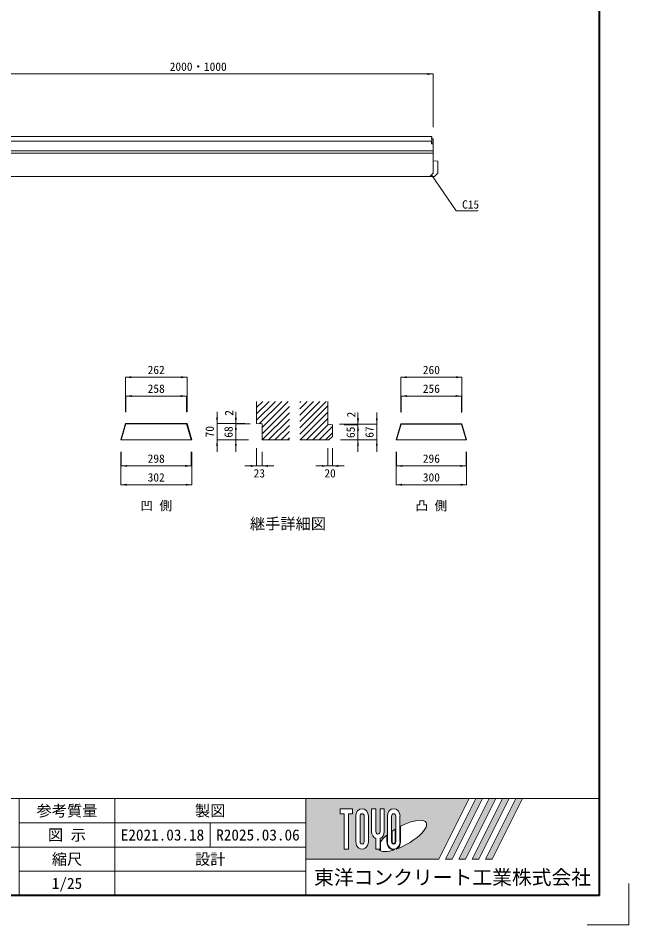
# Model space of a CAD drawing. Units: millimetres at full size, sheet at 1:25. Extents: x 19044 to 37689, y -9270 to 9420.
# Drawn here: x 35016 to 37614, y -7870 to -4010 of the extents above; entities that cross this region are included whole.
import ezdxf
from ezdxf.enums import TextEntityAlignment as Align

# ---------------------------------------------------------------- set-up
doc = ezdxf.new("R2010")
doc.units = ezdxf.units.MM
doc.header["$LTSCALE"] = 25
doc.linetypes.add('USER2', pattern=[1.0125, 0.5625, -0.45])
for name, color, linetype, lineweight in [('Defpoints_6', 1, 'Continuous', 13), ('ハッチング', 7, 'Continuous', 5), ('図枠', 7, 'Continuous', 5), ('寸法線', 7, 'Continuous', 9), ('引出線', 4, 'Continuous', 13), ('本体', 2, 'Continuous', 5), ('目地', 120, 'Continuous', 5)]:
    doc.layers.add(name, color=color, linetype=linetype, lineweight=lineweight)
doc.layers.add('文字', color=7, linetype='Continuous')
doc.styles.add('ＭＳ ゴシック', font='')
doc.styles.get('ＭＳ ゴシック').set_extended_font_data('MS Gothic')
pattern_1 = [(45, (-77558.31, 15394.13), (-13.47038, 13.47038), [])]

# ---------------------------------------------------------------- blocks, each defined once
blk = doc.blocks.new('filled_arrow')
at = {"color": 0, "linetype": 'Continuous', "lineweight": -2}
blk.add_solid([(7.5, 1.25), (0, 0), (7.5, -1.25)], dxfattribs=at)

msp = doc.modelspace()

# ---------------------------------------------------------------- hatches: boundary and pattern name
at = {"layer": 'ハッチング'}
h = msp.add_hatch(dxfattribs=at)
h.set_pattern_fill('USER', color=256, style=0, pattern_type=2)
h.set_pattern_definition(pattern_1)
h.paths.add_polyline_path([(36053.4, -5737.39), (36053.4, -5805.39), (36169.81, -5805.39), (36169.81, -5641.22), (36030.4, -5641.22), (36030.4, -5735.39)])
h = msp.add_hatch(dxfattribs=at)
h.set_pattern_fill('USER', color=256, style=0, pattern_type=2)
h.set_pattern_definition(pattern_1)
h.paths.add_polyline_path([(36213.58, -5805.39), (36337.99, -5805.39), (36352.99, -5790.39), (36352.99, -5740.39), (36332.99, -5738.39), (36332.99, -5641.22), (36213.58, -5641.22)])
at = {"layer": '図枠'}
h = msp.add_hatch(color=256, dxfattribs=at)
h.paths.add_polyline_path([(36239.19, -7332.37), (36239.19, -7590.18), (36806.38, -7590.18), (36935.29, -7332.37)])
edge = h.paths.add_edge_path(flags=16)
edge.add_ellipse((36651, -7491.07), major_axis=(101.01, 56.54), ratio=0.3471473, start_angle=-144.31122, end_angle=72.1899, ccw=False)
edge.add_ellipse((36613.6, -7515.48), major_axis=(0, 34.38), ratio=0.8463542, start_angle=-160.70346, end_angle=-90)
edge.add_line((36642.69, -7515.48), (36642.69, -7449.96))
edge = h.paths.add_edge_path(flags=16)
edge.add_ellipse((36613.6, -7407.07), major_axis=(0, 31.73), ratio=0.8463542, start_angle=-90, end_angle=90, ccw=False)
edge.add_line((36640.45, -7407.07), (36640.45, -7515.48))
edge.add_ellipse((36613.6, -7515.48), major_axis=(0, 31.73), ratio=0.8463542, start_angle=90, end_angle=-90, ccw=False)
edge.add_line((36586.74, -7515.48), (36586.74, -7407.07))
edge = h.paths.add_edge_path(flags=16)
edge.add_line((36622.55, -7407.07), (36622.55, -7515.48))
edge.add_ellipse((36613.6, -7515.48), major_axis=(0, 10.58), ratio=0.8463542, start_angle=90, end_angle=-90, ccw=False)
edge.add_line((36604.65, -7515.48), (36604.65, -7407.07))
edge.add_ellipse((36613.6, -7407.07), major_axis=(0, 10.58), ratio=0.8463542, start_angle=-90, end_angle=90, ccw=False)
edge = h.paths.add_edge_path(flags=16)
edge.add_line((36620.31, -7462.48), (36620.31, -7515.48))
edge.add_ellipse((36613.6, -7515.48), major_axis=(0, 7.93), ratio=0.8463542, start_angle=90, end_angle=-90, ccw=False)
edge.add_line((36606.89, -7515.48), (36606.89, -7471.16))
edge.add_ellipse((36651, -7491.07), major_axis=(101.01, 56.54), ratio=0.3471473, start_angle=107.79174, end_angle=126.47132, ccw=False)
edge = h.paths.add_edge_path(flags=16)
edge.add_line((36573.32, -7375.34), (36573.32, -7472.51))
edge.add_ellipse((36546.46, -7472.51), major_axis=(0, 31.73), ratio=0.8463542, start_angle=-163.34117, end_angle=-90, ccw=False)
edge.add_line((36555.41, -7502.43), (36555.41, -7547.21))
edge.add_line((36555.41, -7547.21), (36537.51, -7547.21))
edge.add_line((36537.51, -7547.21), (36537.51, -7502.43))
edge.add_ellipse((36546.46, -7472.51), major_axis=(0, 31.73), ratio=0.8463542, start_angle=90, end_angle=163.34117, ccw=False)
edge.add_line((36519.6, -7472.51), (36519.6, -7375.34))
edge.add_line((36519.6, -7375.34), (36537.51, -7375.34))
edge.add_line((36537.51, -7375.34), (36537.51, -7472.51))
edge.add_ellipse((36546.46, -7472.51), major_axis=(0, 10.58), ratio=0.8463542, start_angle=90, end_angle=-90)
edge.add_line((36555.41, -7472.51), (36555.41, -7375.34))
edge.add_line((36555.41, -7375.34), (36573.32, -7375.34))
edge = h.paths.add_edge_path(flags=16)
edge.add_line((36584.51, -7488.12), (36584.51, -7515.48))
edge.add_ellipse((36613.6, -7515.48), major_axis=(0, 34.38), ratio=0.8463542, start_angle=90, end_angle=-171.54427)
edge.add_ellipse((36651, -7491.07), major_axis=(101.01, 56.54), ratio=0.3471473, start_angle=-178.64954, end_angle=-148.29244, ccw=False)
edge.add_line((36551.55, -7549.86), (36557.65, -7549.86))
edge.add_line((36557.65, -7549.86), (36557.65, -7516.34))
edge.add_ellipse((36651, -7491.07), major_axis=(101.01, 56.54), ratio=0.3471473, start_angle=148.21912, end_angle=165.90812, ccw=False)
edge = h.paths.add_edge_path(flags=16)
edge.add_ellipse((36479.32, -7407.07), major_axis=(0, 31.73), ratio=0.8463542, start_angle=-90, end_angle=90, ccw=False)
edge.add_line((36506.18, -7407.07), (36506.18, -7515.48))
edge.add_ellipse((36479.32, -7515.48), major_axis=(0, 31.73), ratio=0.8463542, start_angle=90, end_angle=-90, ccw=False)
edge.add_line((36452.47, -7515.48), (36452.47, -7407.07))
edge = h.paths.add_edge_path(flags=16)
edge.add_line((36488.27, -7407.07), (36488.27, -7515.48))
edge.add_ellipse((36479.32, -7515.48), major_axis=(0, 10.58), ratio=0.8463542, start_angle=90, end_angle=-90, ccw=False)
edge.add_line((36470.37, -7515.48), (36470.37, -7407.07))
edge.add_ellipse((36479.32, -7407.07), major_axis=(0, 10.58), ratio=0.8463542, start_angle=-90, end_angle=90, ccw=False)
h.paths.add_polyline_path([(36439.04, -7375.34), (36439.04, -7396.49), (36421.13, -7396.49), (36421.13, -7547.21), (36403.23, -7547.21), (36403.23, -7396.49), (36385.33, -7396.49), (36385.33, -7375.34)], flags=16)
for points in [[(36834.74, -7590.18), (36863.1, -7590.18), (36992.01, -7332.37), (36963.65, -7332.37)], [(37048.73, -7332.37), (37020.37, -7332.37), (36891.46, -7590.18), (36919.82, -7590.18)], [(37105.44, -7332.37), (37077.08, -7332.37), (36948.18, -7590.18), (36976.54, -7590.18)], [(37162.16, -7332.37), (37133.8, -7332.37), (37004.9, -7590.18), (37033.26, -7590.18)]]:
    msp.add_hatch(color=256, dxfattribs=at).paths.add_polyline_path(points)

# ---------------------------------------------------------------- linework, layer by layer
at = {"layer": 'Defpoints_6'}
for p, q in [((37614.19, -7693.09), (37614.19, -7869.87)), ((37614.19, -7869.87), (37437.42, -7869.87))]:
    msp.add_line(p, q, dxfattribs=at)
at = {"layer": '図枠', "lineweight": 40}
for q in [(37489.19, -869.87), (32864.19, -7744.87)]:
    msp.add_line((37489.19, -7744.87), q, dxfattribs=at)
at = {"layer": '図枠', "lineweight": 13}
for p, q in [((37489.19, -7332.37), (32864.19, -7332.37)), ((35020.44, -7744.87), (35020.44, -7332.37)), ((35426.69, -7744.87), (35426.69, -7332.37)), ((36239.19, -7744.87), (36239.19, -7332.37)), ((36239.19, -7435.5), (35020.44, -7435.5)), ((35832.94, -7538.62), (35832.94, -7435.5)), ((36239.19, -7538.62), (32864.19, -7538.62)), ((36239.19, -7641.75), (35020.44, -7641.75))]:
    msp.add_line(p, q, dxfattribs=at)
at = {"layer": '図枠'}
for p, q in [((36239.19, -7332.37), (36935.29, -7332.37)), ((36935.29, -7332.37), (36806.38, -7590.18)), ((36963.65, -7332.37), (36834.74, -7590.18)), ((36992.01, -7332.37), (36863.1, -7590.18)), ((37020.37, -7332.37), (36891.46, -7590.18)), ((37048.73, -7332.37), (36919.82, -7590.18)), ((37077.08, -7332.37), (36948.18, -7590.18)), ((36963.65, -7332.37), (36992.01, -7332.37)), ((37105.44, -7332.37), (36976.54, -7590.18)), ((37133.8, -7332.37), (37004.9, -7590.18)), ((37020.37, -7332.37), (37048.73, -7332.37)), ((37162.16, -7332.37), (37033.26, -7590.18)), ((37077.08, -7332.37), (37105.44, -7332.37)), ((37133.8, -7332.37), (37162.16, -7332.37)), ((36385.33, -7375.34), (36385.33, -7396.49)), ((36385.33, -7375.34), (36439.04, -7375.34)), ((36403.23, -7396.49), (36385.33, -7396.49)), ((36403.23, -7396.49), (36403.23, -7547.21)), ((36421.13, -7396.49), (36421.13, -7547.21)), ((36439.04, -7396.49), (36421.13, -7396.49)), ((36439.04, -7375.34), (36439.04, -7396.49)), ((36452.47, -7407.07), (36452.47, -7515.48)), ((36470.37, -7515.48), (36470.37, -7407.07)), ((36488.27, -7407.07), (36488.27, -7515.48)), ((36506.18, -7515.48), (36506.18, -7407.07)), ((36519.6, -7375.34), (36537.51, -7375.34)), ((36519.6, -7472.51), (36519.6, -7375.34)), ((36537.51, -7375.34), (36537.51, -7472.51)), ((36555.41, -7375.34), (36573.32, -7375.34)), ((36555.41, -7472.51), (36555.41, -7375.34)), ((36573.32, -7375.34), (36573.32, -7472.51)), ((36586.74, -7407.07), (36586.74, -7515.48)), ((36604.65, -7515.48), (36604.65, -7407.07)), ((36622.55, -7407.07), (36622.55, -7515.48)), ((36640.45, -7515.48), (36640.45, -7407.07)), ((36642.69, -7515.48), (36642.69, -7449.96)), ((36584.51, -7488.12), (36584.51, -7515.48)), ((36606.89, -7515.48), (36606.89, -7471.16)), ((36620.31, -7462.48), (36620.31, -7515.48)), ((36537.51, -7502.43), (36537.51, -7547.21)), ((36555.41, -7502.43), (36555.41, -7547.21)), ((36557.65, -7516.34), (36557.65, -7549.86)), ((36421.13, -7547.21), (36403.23, -7547.21)), ((36555.41, -7547.21), (36537.51, -7547.21)), ((36551.55, -7549.86), (36557.65, -7549.86)), ((36239.19, -7590.18), (36806.38, -7590.18)), ((36834.74, -7590.18), (36863.1, -7590.18)), ((36891.46, -7590.18), (36919.82, -7590.18)), ((36948.18, -7590.18), (36976.54, -7590.18)), ((37004.9, -7590.18), (37033.26, -7590.18))]:
    msp.add_line(p, q, dxfattribs=at)
for centre, major_axis, ratio, start_param, end_param in [((36479.32, -7407.07), (0, 31.73), 0.846354, 4.712389, 7.8539816), ((36479.32, -7407.07), (0, 10.58), 0.846354, 4.712389, 7.8539816), ((36613.6, -7407.07), (0, 31.73), 0.846354, 4.712389, 7.8539816), ((36613.6, -7407.07), (0, 10.58), 0.846354, 4.712389, 7.8539816), ((36651, -7491.07), (101.01, 56.54), 0.347147, 4.2621853, 7.7429163), ((36546.46, -7472.51), (0, 31.73), 0.846354, 1.5707963, 2.8017557), ((36546.46, -7472.51), (0, 10.58), 0.846354, 1.5707963, 4.712389), ((36546.46, -7472.51), (0, 31.73), 0.846354, 3.4814296, 4.712389), ((36651, -7491.07), (101.01, 56.54), 0.347147, 2.0815197, 2.5155126), ((36651, -7491.07), (101.01, 56.54), 0.347147, 1.6817405, 1.8219833), ((36479.32, -7515.48), (0, 31.73), 0.846354, 1.5707963, 4.712389), ((36479.32, -7515.48), (0, 10.58), 0.846354, 1.5707963, 4.712389), ((36613.6, -7515.48), (0, 34.38), 0.846354, 1.5707963, 3.3154679), ((36613.6, -7515.48), (0, 31.73), 0.846354, 1.5707963, 4.712389), ((36613.6, -7515.48), (0, 10.58), 0.846354, 1.5707963, 4.712389), ((36613.6, -7515.48), (0, 7.93), 0.846354, 1.5707963, 4.712389), ((36613.6, -7515.48), (0, 34.38), 0.846354, 3.5338438, 4.712389), ((36651, -7491.07), (101.01, 56.54), 0.347147, 3.2093975, 4.2004451)]:
    msp.add_ellipse(centre, major_axis=major_axis, ratio=ratio, start_param=start_param, end_param=end_param, dxfattribs=at)
at = {"layer": '寸法線', "lineweight": 13}
for p, q in [((34781.97, -4247.42), (36781.97, -4247.42)), ((36781.97, -4474.03), (36781.97, -4247.42)), ((35472.22, -5538.37), (35734.22, -5538.37)), ((35472.22, -5685.39), (35472.22, -5538.37)), ((35734.22, -5685.39), (35734.22, -5538.37)), ((36643.9, -5538.37), (36903.9, -5538.37)), ((36643.9, -5686.39), (36643.9, -5538.37)), ((36903.9, -5686.39), (36903.9, -5538.37)), ((35474.22, -5618.37), (35732.22, -5618.37)), ((35474.22, -5687.39), (35474.22, -5618.37)), ((35732.22, -5687.39), (35732.22, -5618.37)), ((36645.9, -5618.37), (36901.9, -5618.37)), ((36645.9, -5688.39), (36645.9, -5618.37)), ((36901.9, -5688.39), (36901.9, -5618.37)), ((35861.89, -5855.39), (35861.89, -5685.39)), ((35941.89, -5787.39), (35941.89, -5685.39)), ((35941.89, -5855.39), (35941.89, -5687.39)), ((36461.7, -5790.39), (36461.7, -5688.39)), ((36461.7, -5855.39), (36461.7, -5690.39)), ((36541.7, -5855.39), (36541.7, -5688.39)), ((35980.4, -5735.39), (35861.89, -5735.39)), ((35980.4, -5735.39), (35941.89, -5735.39)), ((36003.4, -5737.39), (35941.89, -5737.39)), ((36003.4, -5737.39), (35941.89, -5737.39)), ((36382.99, -5738.39), (36461.7, -5738.39)), ((36382.99, -5738.39), (36541.7, -5738.39)), ((36402.99, -5740.39), (36461.7, -5740.39)), ((36402.99, -5740.39), (36461.7, -5740.39)), ((35995.4, -5805.39), (35861.89, -5805.39)), ((35995.4, -5805.39), (35941.89, -5805.39)), ((36387.99, -5805.39), (36461.7, -5805.39)), ((36387.99, -5805.39), (36541.7, -5805.39)), ((35452.22, -5855.39), (35452.22, -5996.05)), ((35454.22, -5855.39), (35454.22, -5916.05)), ((35752.22, -5855.39), (35752.22, -5916.05)), ((35754.22, -5855.39), (35754.22, -5996.05)), ((36030.4, -5840.39), (36030.4, -5916.05)), ((36053.4, -5855.39), (36053.4, -5916.05)), ((36332.99, -5840.39), (36332.99, -5916.05)), ((36352.99, -5840.39), (36352.99, -5916.05)), ((36623.9, -5855.39), (36623.9, -5996.05)), ((36625.9, -5855.39), (36625.9, -5916.05)), ((36921.9, -5855.39), (36921.9, -5916.05)), ((36923.9, -5855.39), (36923.9, -5996.05)), ((35454.22, -5916.05), (35752.22, -5916.05)), ((35980.4, -5916.05), (36103.4, -5916.05)), ((36282.99, -5916.05), (36402.99, -5916.05)), ((36625.9, -5916.05), (36921.9, -5916.05)), ((35452.22, -5996.05), (35754.22, -5996.05)), ((36623.9, -5996.05), (36923.9, -5996.05))]:
    msp.add_line(p, q, dxfattribs=at)
at = {"layer": '引出線'}
msp.add_lwpolyline([(36774.47, -4676.53), (36879.54, -4830.02), (36972.88, -4830.02)], dxfattribs=at)
at = {"layer": '本体', "lineweight": 13}
for p, q in [((34787.97, -4514.03), (36775.97, -4514.03)), ((34787.97, -4534.03), (36775.97, -4534.03)), ((36781.97, -4669.03), (36781.97, -4524.03)), ((34781.97, -4574.03), (36781.97, -4574.03)), ((34781.97, -4584.03), (36781.97, -4584.03)), ((36781.97, -4669.03), (36766.97, -4684.03)), ((34796.97, -4684.03), (36766.97, -4684.03)), ((36030.4, -5735.39), (36030.4, -5641.22)), ((36332.99, -5738.39), (36332.99, -5641.22)), ((36030.4, -5735.39), (36053.4, -5737.39)), ((36053.4, -5737.39), (36053.4, -5805.39)), ((36332.99, -5738.39), (36352.99, -5740.39)), ((36352.99, -5790.39), (36352.99, -5740.39)), ((36337.99, -5805.39), (36352.99, -5790.39)), ((36053.4, -5805.39), (36169.81, -5805.39)), ((36337.99, -5805.39), (36213.58, -5805.39))]:
    msp.add_line(p, q, dxfattribs=at)
at = {"layer": '本体', "lineweight": 9}
for p, q in [((36775.97, -4544.03), (36775.97, -4514.03)), ((36775.97, -4544.03), (36781.97, -4544.03)), ((35452.22, -5805.39), (35472.22, -5735.39)), ((35454.22, -5805.39), (35474.22, -5737.39)), ((35734.22, -5735.39), (35472.22, -5735.39)), ((35732.22, -5737.39), (35474.22, -5737.39)), ((35752.22, -5805.39), (35732.22, -5737.39)), ((35734.22, -5735.39), (35754.22, -5805.39)), ((36623.9, -5805.39), (36643.9, -5736.39)), ((36625.9, -5805.39), (36645.9, -5738.39)), ((36643.9, -5736.39), (36903.9, -5736.39)), ((36645.9, -5738.39), (36901.9, -5738.39)), ((36901.9, -5738.39), (36921.9, -5805.39)), ((36903.9, -5736.39), (36923.9, -5805.39)), ((35452.22, -5805.39), (35754.22, -5805.39)), ((36623.9, -5805.39), (36923.9, -5805.39)), ((36625.9, -5805.39), (36921.9, -5805.39))]:
    msp.add_line(p, q, dxfattribs=at)
at = {"layer": '本体', "lineweight": 15}
msp.add_line((36775.97, -4524.03), (36781.97, -4524.03), dxfattribs=at)
at = {"layer": '目地', "linetype": 'USER2'}
for p, q in [((36775.97, -4514.03), (36774.97, -4524.03)), ((36774.97, -4544.03), (36774.97, -4524.03)), ((36774.97, -4524.03), (36775.97, -4524.03)), ((36775.97, -4534.03), (36774.97, -4544.03)), ((36774.97, -4544.03), (36775.97, -4544.03))]:
    msp.add_line(p, q, dxfattribs=at)
at = {"layer": '目地', "lineweight": 13}
for p, q in [((36781.97, -4617.03), (36801.97, -4619.03)), ((36801.97, -4619.03), (36801.97, -4669.03)), ((36801.97, -4669.03), (36786.97, -4684.03)), ((36786.97, -4684.03), (36766.97, -4684.03))]:
    msp.add_line(p, q, dxfattribs=at)

# ---------------------------------------------------------------- block references
at = {"layer": '寸法線', "lineweight": 13, "xscale": 3.33, "yscale": 3.33}
for p, rotation in [((36781.97, -4247.42), 180), ((35734.22, -5538.37), 180), ((36903.9, -5538.37), 180), ((35732.22, -5618.37), 180), ((36901.9, -5618.37), 180), ((35861.89, -5735.39), 90), ((35941.89, -5735.39), 90), ((35941.89, -5737.39), 90), ((35941.89, -5737.39), 270), ((36461.7, -5738.39), 90), ((36461.7, -5740.39), 90), ((36461.7, -5740.39), 270), ((36541.7, -5738.39), 90), ((35861.89, -5805.39), 270), ((35941.89, -5805.39), 270), ((36461.7, -5805.39), 270), ((36541.7, -5805.39), 270), ((35752.22, -5916.05), 180), ((36030.4, -5916.05), 180), ((36332.99, -5916.05), 180), ((36921.9, -5916.05), 180), ((35754.22, -5996.05), 180), ((36923.9, -5996.05), 180)]:
    msp.add_blockref('filled_arrow', p, dxfattribs=dict(at, rotation=rotation))
for p in [(35472.22, -5538.37), (36643.9, -5538.37), (35474.22, -5618.37), (36645.9, -5618.37), (35454.22, -5916.05), (36053.4, -5916.05), (36352.99, -5916.05), (36625.9, -5916.05), (35452.22, -5996.05), (36623.9, -5996.05)]:
    msp.add_blockref('filled_arrow', p, dxfattribs=at)
at = {"layer": '引出線', "xscale": 0.133, "yscale": 0.133, "rotation": 304.4}
msp.add_blockref('filled_arrow', (36774.47, -4676.53), dxfattribs=at)

# ---------------------------------------------------------------- texts
at = {"layer": '図枠', "style": 'ＭＳ ゴシック'}
for s, height, p in [('参考質量', 47.47, (35223.57, -7383.93)), ('製図', 47.47, (35832.94, -7383.93)), ('図 示', 47.47, (35223.57, -7487.06)), ('E2021.03.18', 47.47, (35629.82, -7487.06)), ('R2025.03.06', 47.47, (36036.07, -7487.06)), ('縮尺', 47.47, (35223.57, -7590.18)), ('設計', 47.47, (35832.94, -7590.18)), ('東洋コンクリート工業株式会社', 61.71, (36864.19, -7667.53)), ('1/25', 47.47, (35223.57, -7693.31))]:
    msp.add_text(s, height=height, dxfattribs=at).set_placement(p, align=Align.MIDDLE_CENTER)
at = {"layer": '寸法線', "style": 'ＭＳ ゴシック'}
for s, p in [('2000・1000', (35781.97, -4216.17)), ('262', (35603.22, -5507.12)), ('260', (36773.9, -5507.12)), ('258', (35603.22, -5587.12)), ('256', (36773.9, -5587.12)), ('298', (35603.22, -5884.8)), ('296', (36773.9, -5884.8)), ('23', (36041.9, -5947.3)), ('20', (36342.99, -5947.3)), ('302', (35603.22, -5964.8)), ('300', (36773.9, -5964.8))]:
    msp.add_text(s, height=35.6, dxfattribs=at).set_placement(p, align=Align.MIDDLE_CENTER)
for s, p in [('2', (35913.14, -5690.52)), ('2', (36432.95, -5697.54)), ('70', (35830.64, -5770.39)), ('68', (35910.64, -5771.39)), ('65', (36430.45, -5772.89)), ('67', (36510.45, -5771.89))]:
    msp.add_text(s, height=35.6, rotation=90, dxfattribs=at).set_placement(p, align=Align.MIDDLE_CENTER)
at = {"layer": '引出線', "style": 'ＭＳ ゴシック'}
msp.add_text('C15', height=35.6, dxfattribs=at).set_placement((36904.54, -4785.02), align=Align.TOP_LEFT)
at = {"layer": '文字', "style": 'ＭＳ ゴシック'}
for s, height, p in [('凹 側', 39.56, (35603.22, -6085.37)), ('凸 側', 39.56, (36773.9, -6085.37)), ('\u3000継手詳細図\u3000', 47.47, (36163.78, -6162.14))]:
    msp.add_text(s, height=height, dxfattribs=at).set_placement(p, align=Align.MIDDLE_CENTER)

doc.saveas('drawing.dxf')
